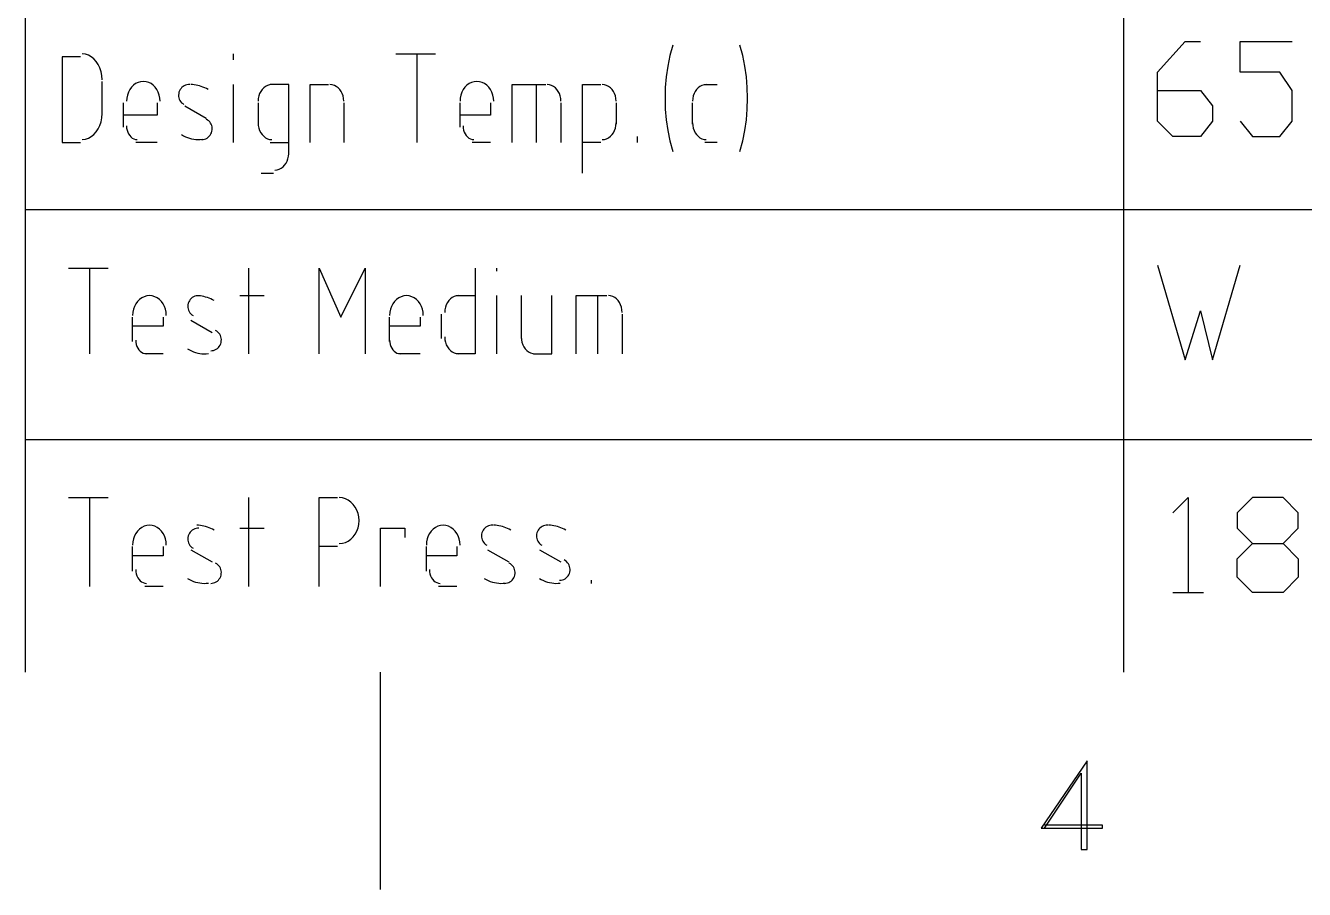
# Model space of a CAD drawing. Header units: millimetres. Extents: x 43 to 1147, y -811 to -31.
# Drawn here: x 318.8 to 368.9, y -811 to -777.1 of the extents above; entities that cross this region are included whole.
import ezdxf

# ---------------------------------------------------------------- set-up
doc = ezdxf.new("R2010")
doc.units = ezdxf.units.MM
doc.layers.add('EDITED_LINES', color=4, linetype='Continuous')

msp = doc.modelspace()

# ---------------------------------------------------------------- linework, layer by layer
at = {"layer": 'EDITED_LINES'}
for p, q in [((318.76, -802.48), (318.76, -748.12)), ((361.84, -802.48), (361.84, -748.12)), ((344.141, -777.897), (344.033, -778.304)), ((346.887, -778.304), (346.779, -777.897)), ((363.16, -778.96), (364.24, -777.76)), ((364.24, -777.76), (364.84, -777.76)), ((366.4, -778.96), (366.4, -777.76)), ((366.4, -777.76), (368.44, -777.76)), ((320.92, -778.36), (320.2, -778.36)), ((320.2, -778.36), (320.2, -781.72)), ((321.106, -778.253), (320.98, -778.24)), ((321.227, -778.292), (321.106, -778.253)), ((321.338, -778.354), (321.227, -778.292)), ((321.441, -778.437), (321.338, -778.354)), ((321.532, -778.539), (321.441, -778.437)), ((326.92, -778.48), (326.92, -778.24)), ((333.28, -778.24), (334.84, -778.24)), ((334.12, -781.72), (334.12, -778.24)), ((344.033, -778.304), (343.948, -778.717)), ((346.972, -778.717), (346.887, -778.304)), ((321.609, -778.658), (321.532, -778.539)), ((321.673, -778.791), (321.609, -778.658)), ((321.72, -778.938), (321.673, -778.791)), ((321.75, -779.094), (321.72, -778.938)), ((343.948, -778.717), (343.888, -779.135)), ((347.032, -779.135), (346.972, -778.717)), ((363.16, -780.88), (363.16, -778.96)), ((367.96, -778.96), (366.4, -778.96)), ((368.44, -779.68), (367.96, -778.96)), ((321.76, -779.26), (321.75, -779.094)), ((321.76, -780.64), (321.76, -779.32)), ((322.99, -779.47), (322.913, -779.548)), ((323.077, -779.407), (322.99, -779.47)), ((323.171, -779.36), (323.077, -779.407)), ((323.273, -779.33), (323.171, -779.36)), ((323.38, -779.32), (323.273, -779.33)), ((323.487, -779.33), (323.38, -779.32)), ((323.589, -779.36), (323.487, -779.33)), ((323.683, -779.407), (323.589, -779.36)), ((323.77, -779.47), (323.683, -779.407)), ((323.847, -779.548), (323.77, -779.47)), ((325.035, -779.466), (324.984, -779.488)), ((325.088, -779.45), (325.035, -779.466)), ((325.144, -779.441), (325.088, -779.45)), ((325.202, -779.441), (325.144, -779.441)), ((325.306, -779.445), (325.236, -779.441)), ((325.376, -779.453), (325.306, -779.445)), ((325.446, -779.464), (325.376, -779.453)), ((325.515, -779.478), (325.446, -779.464)), ((325.583, -779.496), (325.515, -779.478)), ((326.92, -781.72), (326.92, -779.44)), ((328.249, -779.474), (328.172, -779.514)), ((328.332, -779.449), (328.249, -779.474)), ((328.42, -779.44), (328.332, -779.449)), ((329.08, -779.44), (328.36, -779.44)), ((329.08, -782.2), (329.08, -779.44)), ((329.92, -781.72), (329.92, -779.44)), ((329.92, -779.44), (330.64, -779.44)), ((330.788, -779.449), (330.7, -779.44)), ((330.871, -779.474), (330.788, -779.449)), ((330.948, -779.514), (330.871, -779.474)), ((336.07, -779.47), (335.993, -779.548)), ((336.157, -779.407), (336.07, -779.47)), ((336.251, -779.36), (336.157, -779.407)), ((336.353, -779.33), (336.251, -779.36)), ((336.46, -779.32), (336.353, -779.33)), ((336.567, -779.33), (336.46, -779.32)), ((336.669, -779.36), (336.567, -779.33)), ((336.763, -779.407), (336.669, -779.36)), ((336.85, -779.47), (336.763, -779.407)), ((336.927, -779.548), (336.85, -779.47)), ((337.84, -781.72), (337.84, -779.44)), ((337.84, -779.44), (339.16, -779.44)), ((338.8, -781.72), (338.8, -779.44)), ((339.308, -779.449), (339.22, -779.44)), ((339.391, -779.474), (339.308, -779.449)), ((339.468, -779.514), (339.391, -779.474)), ((340.6, -782.92), (340.6, -779.44)), ((340.6, -779.44), (341.32, -779.44)), ((341.468, -779.449), (341.38, -779.44)), ((341.551, -779.474), (341.468, -779.449)), ((341.628, -779.514), (341.551, -779.474)), ((343.888, -779.135), (343.852, -779.557)), ((345.289, -779.474), (345.212, -779.514)), ((345.372, -779.449), (345.289, -779.474)), ((345.46, -779.44), (345.372, -779.449)), ((345.4, -779.44), (345.88, -779.44)), ((347.068, -779.557), (347.032, -779.135)), ((322.729, -779.973), (322.72, -780.1)), ((322.754, -779.853), (322.729, -779.973)), ((322.794, -779.742), (322.754, -779.853)), ((322.847, -779.639), (322.794, -779.742)), ((322.913, -779.548), (322.847, -779.639)), ((323.913, -779.639), (323.847, -779.548)), ((323.966, -779.741), (323.913, -779.639)), ((324.006, -779.853), (323.966, -779.741)), ((324.031, -779.973), (324.006, -779.853)), ((324.04, -780.1), (324.031, -779.973)), ((324.765, -779.797), (324.76, -779.853)), ((324.76, -779.853), (324.763, -779.908)), ((324.763, -779.908), (324.773, -779.963)), ((324.777, -779.741), (324.765, -779.797)), ((324.773, -779.963), (324.79, -780.015)), ((324.797, -779.687), (324.777, -779.741)), ((324.824, -779.637), (324.797, -779.687)), ((324.857, -779.592), (324.824, -779.637)), ((324.895, -779.552), (324.857, -779.592)), ((324.938, -779.517), (324.895, -779.552)), ((324.984, -779.488), (324.938, -779.517)), ((325.651, -779.516), (325.583, -779.496)), ((325.719, -779.54), (325.651, -779.516)), ((325.785, -779.567), (325.719, -779.54)), ((325.851, -779.598), (325.785, -779.567)), ((325.916, -779.631), (325.851, -779.598)), ((327.908, -779.891), (327.887, -779.993)), ((327.94, -779.797), (327.908, -779.891)), ((327.984, -779.71), (327.94, -779.797)), ((328.038, -779.633), (327.984, -779.71)), ((328.101, -779.567), (328.038, -779.633)), ((328.172, -779.514), (328.101, -779.567)), ((331.019, -779.567), (330.948, -779.514)), ((331.082, -779.633), (331.019, -779.567)), ((331.136, -779.71), (331.082, -779.633)), ((331.18, -779.797), (331.136, -779.71)), ((331.212, -779.891), (331.18, -779.797)), ((331.233, -779.993), (331.212, -779.891)), ((335.809, -779.973), (335.8, -780.1)), ((335.834, -779.853), (335.809, -779.973)), ((335.874, -779.742), (335.834, -779.853)), ((335.927, -779.639), (335.874, -779.742)), ((335.993, -779.548), (335.927, -779.639)), ((336.993, -779.639), (336.927, -779.548)), ((337.046, -779.741), (336.993, -779.639)), ((337.086, -779.853), (337.046, -779.741)), ((337.111, -779.973), (337.086, -779.853)), ((337.12, -780.1), (337.111, -779.973)), ((339.539, -779.567), (339.468, -779.514)), ((339.602, -779.633), (339.539, -779.567)), ((339.656, -779.71), (339.602, -779.633)), ((339.7, -779.797), (339.656, -779.71)), ((339.732, -779.891), (339.7, -779.797)), ((339.753, -779.993), (339.732, -779.891)), ((341.699, -779.567), (341.628, -779.514)), ((341.762, -779.633), (341.699, -779.567)), ((341.816, -779.71), (341.762, -779.633)), ((341.86, -779.797), (341.816, -779.71)), ((341.892, -779.891), (341.86, -779.797)), ((341.913, -779.993), (341.892, -779.891)), ((343.852, -779.557), (343.84, -779.98)), ((343.84, -779.98), (343.852, -780.403)), ((344.948, -779.891), (344.927, -779.993)), ((344.98, -779.797), (344.948, -779.891)), ((345.024, -779.71), (344.98, -779.797)), ((345.078, -779.633), (345.024, -779.71)), ((345.141, -779.567), (345.078, -779.633)), ((345.212, -779.514), (345.141, -779.567)), ((347.08, -779.98), (347.068, -779.557)), ((347.068, -780.403), (347.08, -779.98)), ((363.16, -779.68), (364.84, -779.68)), ((364.84, -779.68), (365.32, -780.28)), ((368.44, -780.88), (368.44, -779.68)), ((322.6, -781.12), (322.6, -780.16)), ((323.92, -780.16), (323.92, -780.64)), ((324.79, -780.015), (324.813, -780.065)), ((324.813, -780.065), (324.843, -780.111)), ((324.843, -780.111), (324.88, -780.154)), ((324.88, -780.154), (324.922, -780.191)), ((324.922, -780.191), (324.969, -780.223)), ((325, -780.28), (325.84, -780.76)), ((327.887, -779.993), (327.88, -780.1)), ((327.88, -780.16), (327.88, -781)), ((331.24, -780.1), (331.233, -779.993)), ((331.24, -780.16), (331.24, -781.72)), ((335.8, -781.12), (335.8, -780.16)), ((337, -780.16), (337, -780.64)), ((339.76, -780.1), (339.753, -779.993)), ((339.76, -780.16), (339.76, -781.72)), ((341.92, -780.1), (341.913, -779.993)), ((341.92, -780.16), (341.92, -781)), ((343.852, -780.403), (343.888, -780.825)), ((344.927, -779.993), (344.92, -780.1)), ((344.92, -781), (344.92, -780.16)), ((347.032, -780.825), (347.068, -780.403)), ((365.32, -780.28), (365.32, -780.88)), ((321.673, -781.049), (321.72, -780.902)), ((321.72, -780.902), (321.75, -780.745)), ((321.75, -780.745), (321.76, -780.58)), ((323.92, -780.64), (322.6, -780.64)), ((325.898, -780.834), (325.848, -780.804)), ((325.942, -780.869), (325.898, -780.834)), ((325.981, -780.909), (325.942, -780.869)), ((326.013, -780.953), (325.981, -780.909)), ((326.04, -781.001), (326.013, -780.953)), ((327.88, -780.94), (327.887, -781.047)), ((337, -780.64), (335.8, -780.64)), ((341.913, -781.047), (341.92, -780.94)), ((343.888, -780.825), (343.948, -781.243)), ((344.92, -780.94), (344.927, -781.047)), ((346.972, -781.243), (347.032, -780.825)), ((363.76, -781.48), (363.16, -780.88)), ((365.32, -780.88), (364.84, -781.48)), ((366.4, -780.88), (366.88, -781.48)), ((367.96, -781.48), (368.44, -780.88)), ((321.227, -781.548), (321.338, -781.486)), ((321.338, -781.486), (321.441, -781.403)), ((321.441, -781.403), (321.532, -781.301)), ((321.532, -781.301), (321.609, -781.182)), ((321.609, -781.182), (321.673, -781.049)), ((322.72, -781.06), (322.725, -781.148)), ((322.725, -781.148), (322.741, -781.231)), ((322.741, -781.231), (322.767, -781.308)), ((322.767, -781.308), (322.801, -781.379)), ((322.801, -781.379), (322.843, -781.442)), ((322.843, -781.442), (322.892, -781.496)), ((324.872, -781.405), (324.949, -781.45)), ((324.949, -781.45), (325.028, -781.488)), ((325.028, -781.488), (325.108, -781.521)), ((325.923, -781.508), (325.963, -781.47)), ((325.963, -781.47), (325.999, -781.428)), ((325.999, -781.428), (326.029, -781.381)), ((326.029, -781.381), (326.052, -781.33)), ((326.06, -781.053), (326.04, -781.001)), ((326.052, -781.33), (326.069, -781.275)), ((326.074, -781.106), (326.06, -781.053)), ((326.069, -781.275), (326.078, -781.218)), ((326.08, -781.162), (326.074, -781.106)), ((326.078, -781.218), (326.08, -781.162)), ((327.887, -781.047), (327.908, -781.149)), ((327.908, -781.149), (327.94, -781.243)), ((327.94, -781.243), (327.984, -781.33)), ((327.984, -781.33), (328.038, -781.407)), ((328.038, -781.407), (328.101, -781.473)), ((328.101, -781.473), (328.172, -781.526)), ((335.92, -781.06), (335.925, -781.148)), ((335.925, -781.148), (335.941, -781.231)), ((335.941, -781.231), (335.967, -781.308)), ((335.967, -781.308), (336.001, -781.379)), ((336.001, -781.379), (336.043, -781.442)), ((336.043, -781.442), (336.092, -781.496)), ((341.628, -781.526), (341.699, -781.473)), ((341.699, -781.473), (341.762, -781.407)), ((341.762, -781.407), (341.816, -781.33)), ((341.816, -781.33), (341.86, -781.243)), ((341.86, -781.243), (341.892, -781.149)), ((341.892, -781.149), (341.913, -781.047)), ((342.76, -781.72), (342.76, -781.48)), ((343.948, -781.243), (344.033, -781.656)), ((344.927, -781.047), (344.948, -781.149)), ((344.948, -781.149), (344.98, -781.243)), ((344.98, -781.243), (345.024, -781.33)), ((345.024, -781.33), (345.078, -781.407)), ((345.078, -781.407), (345.141, -781.473)), ((345.141, -781.473), (345.212, -781.526)), ((346.887, -781.656), (346.972, -781.243)), ((364.84, -781.48), (363.76, -781.48)), ((366.88, -781.48), (367.96, -781.48)), ((320.2, -781.72), (320.92, -781.72)), ((320.98, -781.6), (321.106, -781.587)), ((321.106, -781.587), (321.227, -781.548)), ((322.892, -781.496), (322.947, -781.54)), ((322.947, -781.54), (323.007, -781.572)), ((323.007, -781.572), (323.072, -781.593)), ((323.072, -781.593), (323.14, -781.6)), ((323.92, -781.72), (323.08, -781.72)), ((325.108, -781.521), (325.189, -781.548)), ((325.189, -781.548), (325.272, -781.57)), ((325.272, -781.57), (325.355, -781.586)), ((325.355, -781.586), (325.439, -781.596)), ((325.439, -781.596), (325.523, -781.6)), ((325.523, -781.6), (325.608, -781.598)), ((325.608, -781.598), (325.692, -781.59)), ((325.664, -781.6), (325.721, -781.596)), ((325.721, -781.596), (325.776, -781.584)), ((325.776, -781.584), (325.829, -781.565)), ((325.829, -781.565), (325.878, -781.539)), ((325.878, -781.539), (325.923, -781.508)), ((328.172, -781.526), (328.249, -781.566)), ((328.249, -781.566), (328.332, -781.591)), ((328.332, -781.591), (328.42, -781.6)), ((328.36, -781.72), (329.08, -781.72)), ((336.092, -781.496), (336.147, -781.54)), ((336.147, -781.54), (336.207, -781.572)), ((336.207, -781.572), (336.272, -781.593)), ((336.272, -781.593), (336.34, -781.6)), ((337, -781.72), (336.28, -781.72)), ((341.32, -781.72), (340.6, -781.72)), ((341.38, -781.6), (341.468, -781.591)), ((341.468, -781.591), (341.551, -781.566)), ((341.551, -781.566), (341.628, -781.526)), ((344.033, -781.656), (344.141, -782.063)), ((345.212, -781.526), (345.289, -781.566)), ((345.289, -781.566), (345.372, -781.591)), ((345.372, -781.591), (345.46, -781.6)), ((345.88, -781.72), (345.4, -781.72)), ((346.779, -782.063), (346.887, -781.656)), ((328.976, -782.53), (329.02, -782.443)), ((329.02, -782.443), (329.052, -782.349)), ((329.052, -782.349), (329.073, -782.247)), ((329.073, -782.247), (329.08, -782.14)), ((328, -782.92), (328.48, -782.92)), ((328.54, -782.8), (328.628, -782.791)), ((328.628, -782.791), (328.711, -782.766)), ((328.711, -782.766), (328.788, -782.726)), ((328.788, -782.726), (328.859, -782.673)), ((328.859, -782.673), (328.922, -782.607)), ((328.922, -782.607), (328.976, -782.53)), ((491.68, -784.36), (318.76, -784.36)), ((320.44, -786.64), (322, -786.64)), ((321.28, -790), (321.28, -786.64)), ((327.52, -790), (327.52, -786.64)), ((330.28, -790), (330.28, -786.64)), ((330.28, -786.64), (331.12, -788.56)), ((331.12, -788.56), (332.08, -786.64)), ((332.08, -786.64), (332.08, -790)), ((336.4, -786.64), (336.4, -790)), ((337.24, -786.76), (337.24, -786.64)), ((363.16, -786.52), (364.24, -790.24)), ((365.32, -790.24), (366.4, -786.52)), ((323.153, -787.948), (323.087, -788.039)), ((323.23, -787.871), (323.153, -787.948)), ((323.317, -787.807), (323.23, -787.871)), ((323.411, -787.76), (323.317, -787.807)), ((323.513, -787.73), (323.411, -787.76)), ((323.62, -787.72), (323.513, -787.73)), ((323.727, -787.73), (323.62, -787.72)), ((323.829, -787.76), (323.727, -787.73)), ((323.923, -787.807), (323.829, -787.76)), ((324.01, -787.87), (323.923, -787.807)), ((324.087, -787.948), (324.01, -787.87)), ((324.153, -788.039), (324.087, -787.948)), ((325.157, -787.967), (325.137, -788.021)), ((325.184, -787.917), (325.157, -787.967)), ((325.217, -787.872), (325.184, -787.917)), ((325.255, -787.832), (325.217, -787.872)), ((325.298, -787.797), (325.255, -787.832)), ((325.344, -787.768), (325.298, -787.797)), ((325.395, -787.746), (325.344, -787.768)), ((325.448, -787.73), (325.395, -787.746)), ((325.504, -787.722), (325.448, -787.73)), ((325.546, -787.725), (325.476, -787.721)), ((325.562, -787.721), (325.504, -787.722)), ((325.616, -787.733), (325.546, -787.725)), ((325.686, -787.744), (325.616, -787.733)), ((325.755, -787.758), (325.686, -787.744)), ((325.823, -787.776), (325.755, -787.758)), ((325.891, -787.796), (325.823, -787.776)), ((325.959, -787.82), (325.891, -787.796)), ((326.025, -787.847), (325.959, -787.82)), ((326.091, -787.878), (326.025, -787.847)), ((326.156, -787.911), (326.091, -787.878)), ((327.16, -787.72), (328.12, -787.72)), ((333.233, -787.948), (333.167, -788.039)), ((333.31, -787.871), (333.233, -787.948)), ((333.397, -787.807), (333.31, -787.871)), ((333.491, -787.76), (333.397, -787.807)), ((333.593, -787.73), (333.491, -787.76)), ((333.7, -787.72), (333.593, -787.73)), ((333.807, -787.73), (333.7, -787.72)), ((333.909, -787.76), (333.807, -787.73)), ((334.003, -787.807), (333.909, -787.76)), ((334.09, -787.87), (334.003, -787.807)), ((334.167, -787.948), (334.09, -787.87)), ((334.233, -788.039), (334.167, -787.948)), ((335.304, -787.99), (335.26, -788.077)), ((335.358, -787.913), (335.304, -787.99)), ((335.421, -787.847), (335.358, -787.913)), ((335.492, -787.794), (335.421, -787.847)), ((335.569, -787.754), (335.492, -787.794)), ((335.652, -787.729), (335.569, -787.754)), ((335.74, -787.72), (335.652, -787.729)), ((335.68, -787.72), (336.4, -787.72)), ((337.24, -790), (337.24, -787.72)), ((338.2, -787.72), (338.2, -789.4)), ((339.4, -790), (339.4, -787.72)), ((340.36, -790), (340.36, -787.72)), ((340.36, -787.72), (341.56, -787.72)), ((341.2, -790), (341.2, -787.72)), ((341.708, -787.729), (341.62, -787.72)), ((341.791, -787.754), (341.708, -787.729)), ((341.868, -787.794), (341.791, -787.754)), ((341.939, -787.847), (341.868, -787.794)), ((342.002, -787.913), (341.939, -787.847)), ((342.056, -787.99), (342.002, -787.913)), ((342.1, -788.077), (342.056, -787.99)), ((322.969, -788.373), (322.96, -788.5)), ((322.994, -788.253), (322.969, -788.373)), ((323.034, -788.142), (322.994, -788.253)), ((323.087, -788.039), (323.034, -788.142)), ((324.206, -788.141), (324.153, -788.039)), ((324.246, -788.253), (324.206, -788.141)), ((324.271, -788.373), (324.246, -788.253)), ((324.28, -788.5), (324.271, -788.373)), ((325.125, -788.077), (325.12, -788.133)), ((325.12, -788.133), (325.123, -788.188)), ((325.123, -788.188), (325.133, -788.243)), ((325.137, -788.021), (325.125, -788.077)), ((325.133, -788.243), (325.15, -788.295)), ((325.15, -788.295), (325.173, -788.345)), ((325.173, -788.345), (325.203, -788.391)), ((325.203, -788.391), (325.24, -788.434)), ((325.24, -788.434), (325.282, -788.471)), ((325.282, -788.471), (325.329, -788.503)), ((333.049, -788.373), (333.04, -788.5)), ((333.074, -788.253), (333.049, -788.373)), ((333.114, -788.142), (333.074, -788.253)), ((333.167, -788.039), (333.114, -788.142)), ((334.286, -788.141), (334.233, -788.039)), ((334.326, -788.253), (334.286, -788.141)), ((334.351, -788.373), (334.326, -788.253)), ((334.36, -788.5), (334.351, -788.373)), ((335.08, -789.4), (335.08, -788.44)), ((335.207, -788.273), (335.2, -788.38)), ((335.228, -788.171), (335.207, -788.273)), ((335.26, -788.077), (335.228, -788.171)), ((342.132, -788.171), (342.1, -788.077)), ((342.153, -788.273), (342.132, -788.171)), ((342.16, -788.38), (342.153, -788.273)), ((342.16, -788.44), (342.16, -790)), ((364.24, -790.24), (364.84, -788.32)), ((364.84, -788.32), (365.32, -790.24)), ((322.96, -789.52), (322.96, -788.56)), ((324.16, -788.92), (322.96, -788.92)), ((324.16, -788.56), (324.16, -788.92)), ((325.24, -788.68), (326.08, -789.16)), ((333.04, -789.52), (333.04, -788.56)), ((334.24, -788.92), (333.04, -788.92)), ((334.24, -788.56), (334.24, -788.92)), ((323.08, -789.46), (323.085, -789.548)), ((326.258, -789.114), (326.208, -789.084)), ((326.302, -789.149), (326.258, -789.114)), ((326.341, -789.189), (326.302, -789.149)), ((326.373, -789.233), (326.341, -789.189)), ((326.4, -789.281), (326.373, -789.233)), ((326.42, -789.333), (326.4, -789.281)), ((326.433, -789.386), (326.42, -789.333)), ((326.429, -789.555), (326.438, -789.498)), ((326.44, -789.442), (326.433, -789.386)), ((326.438, -789.498), (326.44, -789.442)), ((333.04, -789.46), (333.045, -789.548)), ((335.2, -789.34), (335.207, -789.447)), ((335.207, -789.447), (335.228, -789.549)), ((338.2, -789.34), (338.207, -789.447)), ((338.207, -789.447), (338.228, -789.549)), ((323.085, -789.548), (323.101, -789.631)), ((323.101, -789.631), (323.127, -789.708)), ((323.127, -789.708), (323.161, -789.779)), ((323.161, -789.779), (323.203, -789.842)), ((323.203, -789.842), (323.252, -789.896)), ((323.252, -789.896), (323.307, -789.94)), ((323.307, -789.94), (323.367, -789.972)), ((323.367, -789.972), (323.432, -789.993)), ((323.432, -789.993), (323.5, -790)), ((324.16, -790), (323.44, -790)), ((325.112, -789.805), (325.189, -789.85)), ((325.189, -789.85), (325.268, -789.888)), ((325.268, -789.888), (325.348, -789.921)), ((325.348, -789.921), (325.429, -789.948)), ((325.429, -789.948), (325.512, -789.97)), ((325.512, -789.97), (325.595, -789.986)), ((325.595, -789.986), (325.679, -789.996)), ((325.679, -789.996), (325.763, -790)), ((325.763, -790), (325.848, -789.998)), ((325.848, -789.998), (325.932, -789.99)), ((326.024, -789.88), (326.081, -789.876)), ((326.081, -789.876), (326.136, -789.864)), ((326.136, -789.864), (326.189, -789.845)), ((326.189, -789.845), (326.238, -789.819)), ((326.238, -789.819), (326.283, -789.788)), ((326.283, -789.788), (326.323, -789.75)), ((326.323, -789.75), (326.359, -789.708)), ((326.359, -789.708), (326.389, -789.661)), ((326.389, -789.661), (326.412, -789.61)), ((326.412, -789.61), (326.429, -789.555)), ((333.045, -789.548), (333.061, -789.631)), ((333.061, -789.631), (333.087, -789.708)), ((333.087, -789.708), (333.121, -789.779)), ((333.121, -789.779), (333.163, -789.842)), ((333.163, -789.842), (333.212, -789.896)), ((333.212, -789.896), (333.267, -789.94)), ((333.267, -789.94), (333.327, -789.972)), ((333.327, -789.972), (333.392, -789.993)), ((333.392, -789.993), (333.46, -790)), ((334.24, -790), (333.4, -790)), ((335.228, -789.549), (335.26, -789.643)), ((335.26, -789.643), (335.304, -789.73)), ((335.304, -789.73), (335.358, -789.807)), ((335.358, -789.807), (335.421, -789.873)), ((335.421, -789.873), (335.492, -789.926)), ((335.492, -789.926), (335.569, -789.966)), ((335.569, -789.966), (335.652, -789.991)), ((335.652, -789.991), (335.74, -790)), ((336.4, -790), (335.68, -790)), ((338.228, -789.549), (338.26, -789.643)), ((338.26, -789.643), (338.304, -789.73)), ((338.304, -789.73), (338.358, -789.807)), ((338.358, -789.807), (338.421, -789.873)), ((338.421, -789.873), (338.492, -789.926)), ((338.492, -789.926), (338.569, -789.966)), ((338.569, -789.966), (338.652, -789.991)), ((338.652, -789.991), (338.74, -790)), ((338.68, -790), (339.4, -790)), ((318.76, -793.36), (672.16, -793.36)), ((320.44, -795.64), (322, -795.64)), ((321.28, -799.12), (321.28, -795.64)), ((327.52, -799.12), (327.52, -795.64)), ((330.28, -799.12), (330.28, -795.64)), ((330.28, -795.64), (331, -795.64)), ((331.187, -795.652), (331.06, -795.64)), ((331.307, -795.686), (331.187, -795.652)), ((331.418, -795.74), (331.307, -795.686)), ((331.521, -795.814), (331.418, -795.74)), ((331.612, -795.904), (331.521, -795.814)), ((331.69, -796.008), (331.612, -795.904)), ((331.753, -796.126), (331.69, -796.008)), ((363.76, -796.24), (364.36, -795.64)), ((364.36, -795.64), (364.36, -799.36)), ((366.88, -795.64), (366.28, -796.24)), ((368.08, -795.64), (366.88, -795.64)), ((368.68, -796.24), (368.08, -795.64)), ((331.8, -796.256), (331.753, -796.126)), ((331.83, -796.394), (331.8, -796.256)), ((331.84, -796.54), (331.83, -796.394)), ((331.83, -796.686), (331.84, -796.54)), ((366.28, -796.24), (366.28, -796.84)), ((368.68, -796.84), (368.68, -796.24)), ((323.087, -797.039), (323.034, -797.142)), ((323.153, -796.948), (323.087, -797.039)), ((323.23, -796.871), (323.153, -796.948)), ((323.317, -796.807), (323.23, -796.871)), ((323.411, -796.76), (323.317, -796.807)), ((323.513, -796.73), (323.411, -796.76)), ((323.62, -796.72), (323.513, -796.73)), ((323.727, -796.73), (323.62, -796.72)), ((323.829, -796.76), (323.727, -796.73)), ((323.923, -796.807), (323.829, -796.76)), ((324.01, -796.87), (323.923, -796.807)), ((324.087, -796.948), (324.01, -796.87)), ((324.153, -797.039), (324.087, -796.948)), ((324.206, -797.141), (324.153, -797.039)), ((325.184, -797.037), (325.157, -797.087)), ((325.217, -796.992), (325.184, -797.037)), ((325.255, -796.952), (325.217, -796.992)), ((325.298, -796.917), (325.255, -796.952)), ((325.344, -796.888), (325.298, -796.917)), ((325.395, -796.866), (325.344, -796.888)), ((325.448, -796.85), (325.395, -796.866)), ((325.504, -796.842), (325.448, -796.85)), ((325.546, -796.725), (325.476, -796.721)), ((325.562, -796.841), (325.504, -796.842)), ((325.616, -796.733), (325.546, -796.725)), ((325.686, -796.744), (325.616, -796.733)), ((325.755, -796.758), (325.686, -796.744)), ((325.823, -796.776), (325.755, -796.758)), ((325.891, -796.796), (325.823, -796.776)), ((325.959, -796.82), (325.891, -796.796)), ((326.025, -796.847), (325.959, -796.82)), ((326.091, -796.878), (326.025, -796.847)), ((326.156, -796.911), (326.091, -796.878)), ((327.16, -796.84), (328.12, -796.84)), ((331.69, -797.072), (331.753, -796.954)), ((331.753, -796.954), (331.8, -796.824)), ((331.8, -796.824), (331.83, -796.686)), ((332.68, -799.12), (332.68, -796.84)), ((332.68, -796.84), (333.64, -796.84)), ((333.64, -796.84), (333.64, -797.2)), ((334.607, -797.039), (334.554, -797.142)), ((334.673, -796.948), (334.607, -797.039)), ((334.75, -796.871), (334.673, -796.948)), ((334.837, -796.807), (334.75, -796.871)), ((334.931, -796.76), (334.837, -796.807)), ((335.033, -796.73), (334.931, -796.76)), ((335.14, -796.72), (335.033, -796.73)), ((335.247, -796.73), (335.14, -796.72)), ((335.349, -796.76), (335.247, -796.73)), ((335.443, -796.807), (335.349, -796.76)), ((335.53, -796.87), (335.443, -796.807)), ((335.607, -796.948), (335.53, -796.87)), ((335.673, -797.039), (335.607, -796.948)), ((335.726, -797.141), (335.673, -797.039)), ((336.657, -797.021), (336.645, -797.077)), ((336.677, -796.967), (336.657, -797.021)), ((336.704, -796.917), (336.677, -796.967)), ((336.737, -796.872), (336.704, -796.917)), ((336.775, -796.832), (336.737, -796.872)), ((336.818, -796.797), (336.775, -796.832)), ((336.864, -796.768), (336.818, -796.797)), ((336.915, -796.746), (336.864, -796.768)), ((336.968, -796.73), (336.915, -796.746)), ((337.024, -796.722), (336.968, -796.73)), ((337.082, -796.721), (337.024, -796.722)), ((337.186, -796.725), (337.116, -796.721)), ((337.256, -796.733), (337.186, -796.725)), ((337.326, -796.744), (337.256, -796.733)), ((337.395, -796.758), (337.326, -796.744)), ((337.463, -796.776), (337.395, -796.758)), ((337.531, -796.796), (337.463, -796.776)), ((337.599, -796.82), (337.531, -796.796)), ((337.665, -796.847), (337.599, -796.82)), ((337.731, -796.878), (337.665, -796.847)), ((337.796, -796.911), (337.731, -796.878)), ((338.817, -797.021), (338.805, -797.077)), ((338.837, -796.967), (338.817, -797.021)), ((338.864, -796.917), (338.837, -796.967)), ((338.897, -796.872), (338.864, -796.917)), ((338.935, -796.832), (338.897, -796.872)), ((338.978, -796.797), (338.935, -796.832)), ((339.024, -796.768), (338.978, -796.797)), ((339.075, -796.746), (339.024, -796.768)), ((339.128, -796.73), (339.075, -796.746)), ((339.184, -796.722), (339.128, -796.73)), ((339.242, -796.721), (339.184, -796.722)), ((339.346, -796.725), (339.276, -796.721)), ((339.416, -796.733), (339.346, -796.725)), ((339.486, -796.744), (339.416, -796.733)), ((339.555, -796.758), (339.486, -796.744)), ((339.623, -796.776), (339.555, -796.758)), ((339.691, -796.796), (339.623, -796.776)), ((339.759, -796.82), (339.691, -796.796)), ((339.825, -796.847), (339.759, -796.82)), ((339.891, -796.878), (339.825, -796.847)), ((339.956, -796.911), (339.891, -796.878)), ((366.28, -796.84), (366.88, -797.44)), ((368.08, -797.44), (368.68, -796.84)), ((322.969, -797.373), (322.96, -797.5)), ((322.994, -797.253), (322.969, -797.373)), ((323.034, -797.142), (322.994, -797.253)), ((324.246, -797.253), (324.206, -797.141)), ((324.271, -797.373), (324.246, -797.253)), ((324.28, -797.5), (324.271, -797.373)), ((325.125, -797.197), (325.12, -797.253)), ((325.12, -797.253), (325.123, -797.308)), ((325.123, -797.308), (325.133, -797.363)), ((325.137, -797.141), (325.125, -797.197)), ((325.133, -797.363), (325.15, -797.415)), ((325.157, -797.087), (325.137, -797.141)), ((325.15, -797.415), (325.173, -797.465)), ((325.173, -797.465), (325.203, -797.511)), ((325.203, -797.511), (325.24, -797.554)), ((331.06, -797.44), (331.187, -797.428)), ((331.187, -797.428), (331.307, -797.394)), ((331.307, -797.394), (331.418, -797.34)), ((331.418, -797.34), (331.521, -797.266)), ((331.521, -797.266), (331.612, -797.176)), ((331.612, -797.176), (331.69, -797.072)), ((334.489, -797.373), (334.48, -797.5)), ((334.514, -797.253), (334.489, -797.373)), ((334.554, -797.142), (334.514, -797.253)), ((335.766, -797.253), (335.726, -797.141)), ((335.791, -797.373), (335.766, -797.253)), ((335.8, -797.5), (335.791, -797.373)), ((336.645, -797.077), (336.64, -797.133)), ((336.64, -797.133), (336.643, -797.188)), ((336.643, -797.188), (336.653, -797.243)), ((336.653, -797.243), (336.67, -797.295)), ((336.67, -797.295), (336.693, -797.345)), ((336.693, -797.345), (336.723, -797.391)), ((336.723, -797.391), (336.76, -797.434)), ((336.76, -797.434), (336.802, -797.471)), ((336.802, -797.471), (336.849, -797.503)), ((338.805, -797.077), (338.8, -797.133)), ((338.8, -797.133), (338.803, -797.188)), ((338.803, -797.188), (338.813, -797.243)), ((338.813, -797.243), (338.83, -797.295)), ((338.83, -797.295), (338.853, -797.345)), ((338.853, -797.345), (338.883, -797.391)), ((338.883, -797.391), (338.92, -797.434)), ((338.92, -797.434), (338.962, -797.471)), ((338.962, -797.471), (339.009, -797.503)), ((366.28, -798.04), (366.88, -797.44)), ((366.88, -797.44), (368.08, -797.44)), ((368.08, -797.44), (368.68, -798.04)), ((322.96, -798.52), (322.96, -797.56)), ((324.16, -797.92), (322.96, -797.92)), ((324.16, -797.56), (324.16, -797.92)), ((325.24, -797.554), (325.282, -797.591)), ((325.24, -797.68), (326.08, -798.16)), ((325.282, -797.591), (325.329, -797.623)), ((331, -797.56), (330.28, -797.56)), ((334.48, -798.52), (334.48, -797.56)), ((335.68, -797.92), (334.48, -797.92)), ((335.68, -797.56), (335.68, -797.92)), ((336.88, -797.68), (337.72, -798.16)), ((338.92, -797.68), (339.76, -798.16)), ((366.28, -798.76), (366.28, -798.04)), ((368.68, -798.04), (368.68, -798.76)), ((323.08, -798.46), (323.085, -798.548)), ((326.258, -798.234), (326.208, -798.204)), ((326.302, -798.269), (326.258, -798.234)), ((326.341, -798.309), (326.302, -798.269)), ((326.373, -798.353), (326.341, -798.309)), ((326.4, -798.401), (326.373, -798.353)), ((326.42, -798.453), (326.4, -798.401)), ((326.433, -798.506), (326.42, -798.453)), ((326.44, -798.562), (326.433, -798.506)), ((334.6, -798.46), (334.605, -798.548)), ((337.778, -798.234), (337.728, -798.204)), ((337.822, -798.269), (337.778, -798.234)), ((337.861, -798.309), (337.822, -798.269)), ((337.893, -798.353), (337.861, -798.309)), ((337.92, -798.401), (337.893, -798.353)), ((337.94, -798.453), (337.92, -798.401)), ((337.953, -798.506), (337.94, -798.453)), ((337.96, -798.562), (337.953, -798.506)), ((339.938, -798.114), (339.888, -798.084)), ((339.982, -798.149), (339.938, -798.114)), ((340.021, -798.189), (339.982, -798.149)), ((340.053, -798.233), (340.021, -798.189)), ((340.08, -798.281), (340.053, -798.233)), ((340.1, -798.333), (340.08, -798.281)), ((340.113, -798.386), (340.1, -798.333)), ((340.109, -798.555), (340.118, -798.498)), ((340.12, -798.442), (340.113, -798.386)), ((340.118, -798.498), (340.12, -798.442)), ((323.085, -798.548), (323.101, -798.631)), ((323.101, -798.631), (323.127, -798.708)), ((323.127, -798.708), (323.161, -798.779)), ((323.161, -798.779), (323.203, -798.842)), ((323.203, -798.842), (323.252, -798.896)), ((323.252, -798.896), (323.307, -798.94)), ((323.307, -798.94), (323.367, -798.972)), ((323.367, -798.972), (323.432, -798.993)), ((323.432, -798.993), (323.5, -799)), ((325.112, -798.805), (325.189, -798.85)), ((325.189, -798.85), (325.268, -798.888)), ((325.268, -798.888), (325.348, -798.921)), ((325.348, -798.921), (325.429, -798.948)), ((325.429, -798.948), (325.512, -798.97)), ((325.512, -798.97), (325.595, -798.986)), ((325.595, -798.986), (325.679, -798.996)), ((325.679, -798.996), (325.763, -799)), ((325.763, -799), (325.848, -798.998)), ((325.848, -798.998), (325.932, -798.99)), ((326.024, -799), (326.081, -798.996)), ((326.081, -798.996), (326.136, -798.984)), ((326.136, -798.984), (326.189, -798.965)), ((326.189, -798.965), (326.238, -798.939)), ((326.238, -798.939), (326.283, -798.908)), ((326.283, -798.908), (326.323, -798.87)), ((326.323, -798.87), (326.359, -798.828)), ((326.359, -798.828), (326.389, -798.781)), ((326.389, -798.781), (326.412, -798.73)), ((326.412, -798.73), (326.429, -798.675)), ((326.429, -798.675), (326.438, -798.618)), ((326.438, -798.618), (326.44, -798.562)), ((334.605, -798.548), (334.621, -798.631)), ((334.621, -798.631), (334.647, -798.708)), ((334.647, -798.708), (334.681, -798.779)), ((334.681, -798.779), (334.723, -798.842)), ((334.723, -798.842), (334.772, -798.896)), ((334.772, -798.896), (334.827, -798.94)), ((334.827, -798.94), (334.887, -798.972)), ((334.887, -798.972), (334.952, -798.993)), ((334.952, -798.993), (335.02, -799)), ((336.752, -798.805), (336.829, -798.85)), ((336.829, -798.85), (336.908, -798.888)), ((336.908, -798.888), (336.988, -798.921)), ((336.988, -798.921), (337.069, -798.948)), ((337.069, -798.948), (337.152, -798.97)), ((337.152, -798.97), (337.235, -798.986)), ((337.235, -798.986), (337.319, -798.996)), ((337.319, -798.996), (337.403, -799)), ((337.403, -799), (337.488, -798.998)), ((337.488, -798.998), (337.572, -798.99)), ((337.544, -799), (337.601, -798.996)), ((337.601, -798.996), (337.656, -798.984)), ((337.656, -798.984), (337.709, -798.965)), ((337.709, -798.965), (337.758, -798.939)), ((337.758, -798.939), (337.803, -798.908)), ((337.803, -798.908), (337.843, -798.87)), ((337.843, -798.87), (337.879, -798.828)), ((337.879, -798.828), (337.909, -798.781)), ((337.909, -798.781), (337.932, -798.73)), ((337.932, -798.73), (337.949, -798.675)), ((337.949, -798.675), (337.958, -798.618)), ((337.958, -798.618), (337.96, -798.562)), ((338.912, -798.805), (338.989, -798.85)), ((338.989, -798.85), (339.068, -798.888)), ((339.068, -798.888), (339.148, -798.921)), ((339.148, -798.921), (339.229, -798.948)), ((339.229, -798.948), (339.312, -798.97)), ((339.312, -798.97), (339.395, -798.986)), ((339.395, -798.986), (339.479, -798.996)), ((339.479, -798.996), (339.563, -799)), ((339.563, -799), (339.648, -798.998)), ((339.648, -798.998), (339.732, -798.99)), ((339.704, -798.88), (339.761, -798.876)), ((339.761, -798.876), (339.816, -798.864)), ((339.816, -798.864), (339.869, -798.845)), ((339.869, -798.845), (339.918, -798.819)), ((339.918, -798.819), (339.963, -798.788)), ((339.963, -798.788), (340.003, -798.75)), ((340.003, -798.75), (340.039, -798.708)), ((340.039, -798.708), (340.069, -798.661)), ((340.069, -798.661), (340.092, -798.61)), ((340.092, -798.61), (340.109, -798.555)), ((340.96, -799), (340.96, -798.88)), ((366.88, -799.36), (366.28, -798.76)), ((368.68, -798.76), (368.08, -799.36)), ((324.16, -799.12), (323.44, -799.12)), ((335.68, -799.12), (334.96, -799.12)), ((363.76, -799.36), (364.96, -799.36)), ((368.08, -799.36), (366.88, -799.36)), ((332.68, -811), (332.68, -802.48)), ((360.4, -805.96), (358.6, -808.6)), ((360.4, -809.44), (360.4, -805.96)), ((358.72, -808.6), (360.16, -806.44)), ((360.16, -806.44), (360.16, -809.44)), ((361, -808.48), (358.72, -808.48)), ((361, -808.6), (361, -808.48)), ((358.6, -808.6), (361, -808.6)), ((360.16, -809.44), (360.4, -809.44))]:
    msp.add_line(p, q, dxfattribs=at)

doc.saveas('drawing.dxf')
